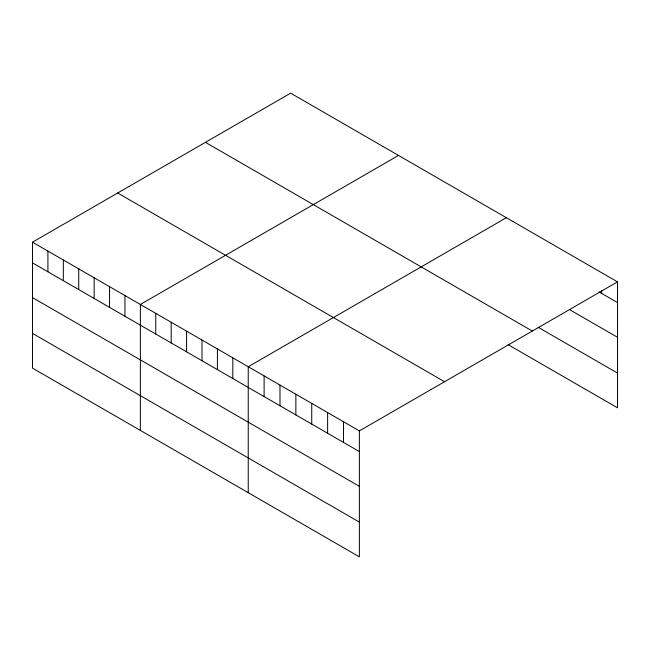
<?xml version="1.0" encoding="UTF-8"?>
<svg xmlns="http://www.w3.org/2000/svg" width="650" height="650" viewBox="0 0 650 650"><rect width="100%" height="100%" fill="white"/><g stroke="black" fill="none" stroke-linecap="round" stroke-linejoin="round"><path stroke-width="0.97" d="M32.5 242.19L359.369 430.901L359.369 556.847L32.5 368.127L32.5 242.19L290.631 93.153L617.5 281.873L617.5 407.81L508.04 344.614M398.499 155.431L140.368 304.46L140.368 430.406M506.366 217.709L248.235 366.738L248.235 492.684M359.369 430.901L617.5 281.873M599.113 291.947L617.5 302.559M569.871 309.79L617.5 337.293M538.119 327.251L617.5 373.076M205.449 142.334L532.317 331.053M117.683 193.009L444.551 381.721M32.5 262.876L359.369 451.587M32.5 297.611L359.369 486.322M32.5 333.393L359.369 522.113M601.624 290.436L601.624 293.394M343.493 421.736L343.493 442.423M327.616 412.571L327.616 433.257M311.74 403.406L311.74 424.093M295.864 394.233L295.864 414.928M279.988 385.068L279.988 405.762M264.111 375.903L264.111 396.589M232.822 357.841L232.822 378.527M217.417 348.944L217.417 369.631M202.004 340.048L202.004 360.734M186.591 331.151L186.591 351.837M171.186 322.254L171.186 342.948M155.773 313.357L155.773 334.051M124.954 295.563L124.954 316.257M109.549 286.666L109.549 307.361M94.136 277.769L94.136 298.464M78.731 268.873L78.731 289.567M63.318 259.976L63.318 280.67M47.913 251.079L47.913 271.773"/></g></svg>
